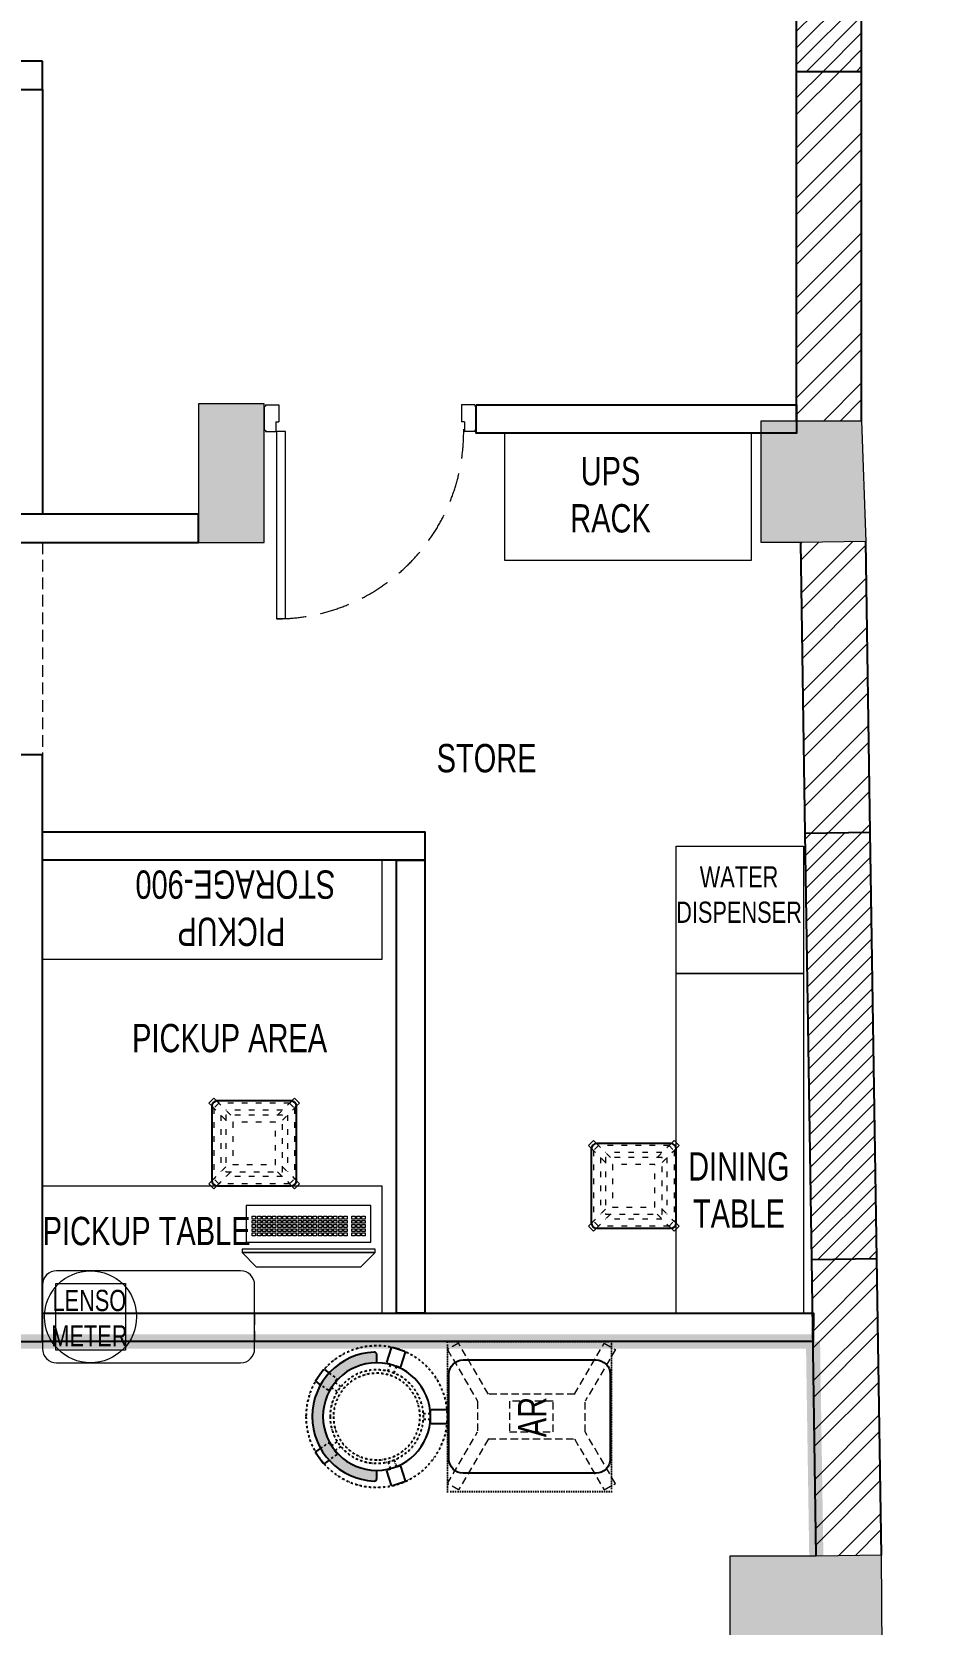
# Model space of a CAD drawing. Header units: feet. Extents: x 9424647 to 9430731, y -5939906 to -5917331.
# Drawn here: x 9427485 to 9430671, y -5927681 to -5922056 of the extents above; entities that cross this region are included whole.
import ezdxf

# ---------------------------------------------------------------- set-up
doc = ezdxf.new("R2010")
doc.units = ezdxf.units.FT
doc.header["$LTSCALE"] = 33
doc.header["$MEASUREMENT"] = 0
for name, pattern in [('a_p6_plan_L18$0$HIDDEN', [0.375, 0.25, -0.125]), ('ACAD_ISO03W100', [30, 12, -18]), ('DASHDOT2', [0.5, 0.25, -0.125, 0, -0.125]), ('DOT', [0.25, 0, -0.25]), ('HIDDEN2', [4.7624999999999975, 3.174999999999998, -1.587499999999999])]:
    doc.linetypes.add(name, pattern=pattern)
for name, color, linetype, lineweight in [('A-COL', 243, 'Continuous', 9), ('column hatch', 5, 'Continuous', 0), ('Door', 2, 'Continuous', 13), ('HATCH', 9, 'Continuous', 9), ('LENS-DIM', 252, 'Continuous', 5), ('LENS-DOOR', 34, 'Continuous', 20), ('LENS-PARTITION', 21, 'Continuous', 25), ('LENS-TEXT', 31, 'Continuous', 5), ('LENS_CURTAIN', 5, 'a_p6_plan_L18$0$HIDDEN', 9), ('LK-EQPMT', 3, 'Continuous', 18), ('LK-FF&E FLOOR', 1, 'Continuous', 9), ('LK-FF&E WALL', 1, 'Continuous', 9), ('LK-FLUTTED FINISH', 20, 'Continuous', 30), ('LK-IT', 3, 'Continuous', 18), ('LK-MIRROR', 133, 'Continuous', 13), ('LN-ELEVATION-1', 81, 'Continuous', 25), ('LN-ELEVATION-2', 103, 'Continuous', 20), ('LN-ELEVATION-3', 125, 'Continuous', 18), ('LN-ELEVATION-4', 145, 'Continuous', 13), ('LN-ELEVATION-5', 167, 'Continuous', 5), ('LN-HATCH', 251, 'Continuous', 0)]:
    doc.layers.add(name, color=color, linetype=linetype, lineweight=lineweight)
doc.layers.add('A-WALL', color=1, linetype='Continuous')
doc.styles.add('LK TXT', font='GILC____.TTF', dxfattribs={"height": 100})

# ---------------------------------------------------------------- blocks, each defined once
blk = doc.blocks.new('A$Cb5bc41ad')
at = {"layer": 'column hatch'}
h = blk.add_hatch(color=8, dxfattribs=at)
h.dxf.hatch_style = 1
h.paths.add_polyline_path([(5841.905182998627, -3581.728558343836), (5611.95581769757, -3586.554467337207), (5288.955817697569, -3586.554467337207), (5288.955817697569, -4163.554467337205), (5630.95581769757, -4163.554467337205), (5841.90518300049, -4163.554467336274)])
h.paths.add_polyline_path([(3727.95581769757, -3933.554467337206), (3727.95581769757, -3843.554467337206), (3172.95581769757, -3843.554467337206), (3172.95581769757, -4163.554467337205), (3727.95581769757, -4163.554467337205), (3727.95581769757, -3983.554467337206)])
h.paths.add_polyline_path([(5752.852703943848, 1468.488045923412), (5522.961736705155, 1461.406860883348), (5131.961736705154, 1461.406860883348), (5131.961736705154, 1130.406860883347), (5512.961736705154, 1130.406860883347), (5742.911102006212, 1135.232769876718)])
h.paths.add_polyline_path([(322.9774937555194, 1300.583529083989), (192.9774937555194, 1300.583529083989), (-36.97867513448, 1296.093496860005), (-41.8264846932143, 1011.089768513106), (187.9774937555194, 1020.583529083989), (322.9774937555194, 1020.583529083989)])
h.paths.add_polyline_path([(5658.833737432956, 4763.529165443964), (5428.860751781613, 4760.004130720161), (5123.860751781613, 4760.004130720161), (5123.860751781613, 4419.004130720161), (5431.860751781613, 4419.004130720161), (5661.751719020307, 4426.085315760224)])
h.paths.add_polyline_path([(5588.977493755519, 8770.583529083991), (5358.97749375552, 8770.583529083991), (5233.97749375552, 8770.583529083991), (5233.97749375552, 8340.583529083991), (5373.97749375552, 8340.583529083991), (5603.950479406863, 8344.108563807793)])
h.paths.add_polyline_path([(187.9774937555194, 8514.58352908399), (47.97749375551939, 8514.58352908399), (-182.0225062444806, 8514.58352908399), (-171.97867513448, 8210.093496860007), (57.97749375551939, 8214.58352908399), (187.9774937555194, 8214.58352908399)])
h.paths.add_polyline_path([(5583.977493755519, 12968.58352908399), (5353.977493755519, 12968.58352908399), (5223.977493755519, 12968.58352908399), (5223.977493755519, 12828.58352908399), (5223.977493753657, 12538.58352908399), (5233.97749375552, 12538.58352908399), (5358.97749375552, 12538.58352908399), (5588.977493755519, 12538.58352908399)])
h.paths.add_polyline_path([(3337.97749375552, 14868.58352908585), (3037.97749375552, 14868.58352908399), (3037.97749375552, 14356.58352908399), (3217.977493755519, 14356.58352908399), (3337.97749375552, 14356.58352908399), (3337.97749375552, 14526.58352908399)])
h.paths.add_polyline_path([(172.9774937555194, 14868.58352908399), (-182.0225062444806, 14868.58352908399), (-182.0225062444806, 14444.58352908399), (47.97749375551939, 14444.58352908399), (172.9774937555194, 14444.58352908399), (172.9774937555194, 14638.58352908399)])
h = blk.add_hatch(color=8, dxfattribs=at)
h.dxf.hatch_style = 1
h.paths.add_polyline_path([(3476.97749375552, 8829.58352908399), (3244.97749375552, 8829.58352908399), (3244.97749375552, 8340.583529083991), (3476.97749375552, 8340.583529083991)])
at = {"layer": 'LN-HATCH'}
h = blk.add_hatch(dxfattribs=at)
h.set_pattern_fill('ANSI31', color=256, scale=333, angle=180)
h.set_pattern_definition([(225, (-9983931.354133436, 5281720.308577594), (29.43331976689004, -29.43331976689005), [])])
h.paths.add_polyline_path([(5775.559425452724, -420.4246753780171), (5545.610060151666, -425.2505843704566), (5577.188290735707, -1929.919257319532), (5807.137656036765, -1925.093348327093)])
h.paths.add_polyline_path([(5500.825336515903, 2180.066014993936), (5730.716303754598, 2187.147200034), (5684.25757234171, 3695.431850315073), (5454.366605103015, 3688.350665275938)])
h.paths.add_polyline_path([(5619.690525762737, 7317.229188740253), (5389.71754010953, 7313.704154015517), (5412.798854431137, 5807.881039261818), (5642.771840084344, 5811.406073985621)])
h.paths.add_polyline_path([(5588.977493755519, 11511.58352908399), (5358.97749375552, 11511.58352908399), (5358.97749375552, 10004.58352908399), (5588.977493755519, 10004.58352908399)])
h.paths.add_polyline_path([(5583.977493755519, 14083.18433048576), (5353.977493755519, 14080.56405304745), (5353.977493755519, 13374.60986421071), (5583.977493755519, 13377.23014164902)])
h = blk.add_hatch(dxfattribs=at)
h.set_pattern_fill('ANSI32', color=256, scale=333, angle=180)
h.set_pattern_definition([(225, (-9983931.354133436, 5281720.308577594), (88.29995930067012, -88.29995930067015), []), (225, (-9983990.220772872, 5281720.308577594), (88.29995930067012, -88.29995930067015), [])])
h.paths.add_polyline_path([(5583.977493755519, 13377.23014164902), (5353.977493755519, 13374.60986421071), (5353.977493755519, 12968.58352908399), (5583.977493755519, 12968.58352908399)], flags=17)
h.paths.add_polyline_path([(5588.977493755519, 12538.58352908399), (5358.97749375552, 12538.58352908399), (5358.97749375552, 11511.58352908399), (5588.977493755519, 11511.58352908399)])
h.paths.add_polyline_path([(5588.977493755519, 10004.58352908399), (5358.97749375552, 10004.58352908399), (5358.97749375552, 8770.583529083991), (5588.977493755519, 8770.583529083991)])
h.paths.add_polyline_path([(5603.950479406863, 8344.108563807793), (5373.97749375552, 8340.583529083991), (5389.717540107668, 7313.704154015519), (5619.690525760874, 7317.229188740253)])
h.paths.add_polyline_path([(5642.771840084344, 5811.406073985621), (5412.798854431137, 5807.881039261818), (5428.860751781613, 4760.004130720161), (5658.833737432956, 4763.529165443964)])
h.paths.add_polyline_path([(5661.751719020307, 4426.085315760224), (5431.860751781613, 4419.004130720161), (5454.366605103015, 3688.350665275939), (5684.25757234171, 3695.431850315072)])
h.paths.add_polyline_path([(5730.716303754598, 2187.147200034), (5500.825336515903, 2180.066014993936), (5522.961736705155, 1461.406860883348), (5752.852703943848, 1468.488045923412)])
h.paths.add_polyline_path([(5742.911102006212, 1135.232769876718), (5512.961736705154, 1130.406860883347), (5545.610060151666, -425.2505843704566), (5775.559425452724, -420.4246753780171)])
h.paths.add_polyline_path([(5807.137656036765, -1925.093348327093), (5577.188290735707, -1929.919257319532), (5611.95581769757, -3586.554467337207), (5841.905182998627, -3581.728558343836)])
at = {"layer": 'A-COL'}
blk.add_lwpolyline([(3244.97749375552, 8340.583529083991), (3476.97749375552, 8340.583529083991), (3476.97749375552, 8829.58352908399), (3244.97749375552, 8829.58352908399), (3244.97749375552, 8340.583529083991)], dxfattribs=at)
for points in [[(5233.97749375552, 8340.583529083991), (5233.97749375552, 8770.583529083991), (5358.97749375552, 8770.583529083991), (5588.977493755519, 8770.583529083991), (5603.950479406863, 8344.108563807793), (5373.97749375552, 8340.583529083991)], [(5123.860751781613, 4419.004130720161), (5431.860751781613, 4419.004130720161), (5661.751719020307, 4426.085315760224), (5658.833737432956, 4763.529165443964), (5428.860751781613, 4760.004130720161), (5123.860751781613, 4760.004130720161)]]:
    blk.add_lwpolyline(points, close=True, dxfattribs=at)
at = {"layer": 'A-WALL'}
for p, q in [((5358.97749375552, 10004.58352908399), (5358.97749375552, 11511.58352908399)), ((5588.977493755519, 10004.58352908399), (5588.977493755519, 11511.58352908399)), ((5358.97749375552, 8770.583529083991), (5358.97749375552, 10004.58352908399)), ((5358.97749375552, 10004.58352908399), (5588.977493755519, 10004.58352908399)), ((5588.977493755519, 8770.583529083991), (5588.977493755519, 10004.58352908399)), ((5389.717540107668, 7313.70415401645), (5373.97749375552, 8340.583529083991)), ((5619.690525760874, 7317.229188740253), (5603.950479406863, 8344.108563807793)), ((5389.71754010953, 7313.704154015519), (5619.690525762737, 7317.229188740253)), ((5412.798854431137, 5807.881039261818), (5389.71754010953, 7313.704154015519)), ((5642.771840084344, 5811.406073985621), (5619.690525762737, 7317.229188740253)), ((5412.798854431137, 5807.881039261818), (5642.771840084344, 5811.406073985621)), ((5428.860751781613, 4760.004130720161), (5412.798854431137, 5807.881039260887)), ((5658.833737432956, 4763.529165443964), (5642.771840084344, 5811.406073985621))]:
    blk.add_line(p, q, dxfattribs=at)
blk = doc.blocks.new('A$C2c4d5caa')
at = {"layer": 'LENS-DIM', "color": 2}
blk.add_blockref('A$Cb5bc41ad', (-965.681287162006, -8517.58352908399), dxfattribs=at)
blk = doc.blocks.new('AR')
at = {"layer": 'LN-ELEVATION-2', "linetype": 'DOT', "lineweight": 25}
blk.add_lwpolyline([(0, 13.41378593863919), (530, 13.41378593863919), (530, 593.4137859386392), (0, 593.4137859386392)], close=True, dxfattribs=at)
at = {"layer": 'LN-ELEVATION-2', "lineweight": 25}
blk.add_lwpolyline([(465, 68.22063546301797), (465, 538.2206354630179, 0.4142135623730951), (415, 588.2206354630177), (115, 588.2206354630177, 0.4142135623730951), (65, 538.2206354630179), (65, 68.22063546301797, 0.4142135623730951), (115, 18.22063546301797), (415, 18.22063546301797, 0.4142135623730951)], format="xyb", close=True, dxfattribs=at)
at = {"layer": 'LN-ELEVATION-4', "linetype": 'HIDDEN2', "ltscale": 0.25}
for points in [[(185.8456009030342, 448.8780772723258), (5.888936847448348, 554.0078910568263), (28.48512306064368, 593.350836840691), (211.0874861851335, 486.6754184374586)], [(344.154399111867, 448.8780772762837), (524.1110631600021, 554.0078910947777), (501.5148769393563, 593.3508368753828), (318.9125138223171, 486.6754184374586)], [(211.0874861851335, 486.6754184376913), (318.9125138223171, 486.6754184376913)], [(185.8456009030342, 144.472759603057), (185.8456009030342, 448.8780772723258)], [(344.154399111867, 448.8780772762837), (344.154399111867, 144.4727595990989)], [(185.8456009030342, 144.472759603057), (5.888936847448348, 39.34294581855647), (28.48512306064368, 3.46917659e-08), (211.0874861851335, 106.6754184379242)], [(344.154399111867, 144.4727595990989), (524.1110631600021, 39.34294578060508), (501.5148769393563, 0), (318.9125138223171, 106.6754184379242)], [(318.9125138223171, 106.6754184376914), (211.0874861851335, 106.6754184376914)]]:
    blk.add_lwpolyline(points, dxfattribs=at)
blk.add_lwpolyline([(210.8456009030342, 373.9866790841333), (319.154399111867, 373.9866790841333), (319.154399111867, 219.3641577917151), (210.8456009030342, 219.3641577917151)], close=True, dxfattribs=at)
blk = doc.blocks.new('DR STOOL')
at = {"layer": 'HATCH'}
h = blk.add_hatch(dxfattribs=at)
h.set_pattern_fill('ANSI36', color=250, angle=-90.00000000000001)
h.set_pattern_definition([(315, (-227.8099174643867, 917.3997257252777), (6.173926083235043, -1.683798022700468), [7.9375, -1.587499999999999, 0, -1.587499999999999])])
edge = h.paths.add_edge_path()
edge.add_line((-190.0000000041909, 4.511094e-10), (-218.6899174675346, 4.511094e-10))
edge.add_arc((-218.6899174670689, 9.120000000388245), 9.119999999940092, 177.6119845363388, 269.9999999996136, ccw=False)
edge.add_arc((-1.8626451e-09, 3.565219e-10), 228.000000002257, 2.3880154632688004, 177.6119845367313, ccw=False)
edge.add_arc((218.6899174633436, 9.120000000497384), 9.120000000051716, -90.00000000034493, 2.3880154629299, ccw=False)
edge.add_line((218.6899174633436, 4.511094e-10), (190, 4.511094e-10))
edge.add_arc((-1.8626451e-09, 4.511094e-10), 190.000000001979, -1.27e-14, 180)
at = {"layer": 'LN-ELEVATION-1', "color": 1, "ltscale": 100}
for p, q in [((-165.2704676063731, 189.0243927398114), (-165.9069543029182, 185.0820035930228)), ((-165.9069543029182, 185.0820035930228), (-153.8003208162263, 168.3135803133482)), ((-128.6221585394814, 215.4841044476634), (-165.2704676063731, 189.0243927398114)), ((-124.7228340068832, 214.8545704018979), (-128.6221585394814, 215.4841044476634)), ((-112.6981821293011, 198.1996966340157), (-124.7228340068832, 214.8545704018979)), ((124.7553772013634, 214.9803744515593), (112.5488144652918, 198.2845540212292)), ((128.7014972954057, 215.5933048763618), (124.7553772013634, 214.9803744515593)), ((128.7014972954057, 215.5933048763618), (124.7553772013634, 214.9803744515593)), ((165.1911288509145, 188.915192311113), (128.7014972954057, 215.5933048763618)), ((165.1911288509145, 188.915192311113), (128.7014972954057, 215.5933048763618)), ((153.6734594982117, 168.4294150282658), (165.7973639420234, 185.0121775862135)), ((165.7973639420234, 185.0121775862135), (165.1911288509145, 188.915192311113)), ((165.7973639420234, 185.0121775862135), (165.1911288509145, 188.915192311113)), ((-242.9550312487409, -52.24013893969095), (-244.7482102331705, -55.75945052818861)), ((-244.7482102331705, -55.75945052818861), (-230.7800458371639, -98.74904560100549)), ((-191.2928382232785, -35.45407700946089), (-242.9550312487409, -52.24013893969095)), ((-187.9259491492994, -37.1695928365807), (-191.2928382232785, -35.45407700946089)), ((-184.1424400564283, -48.81403796559607), (-187.9259491492994, -37.1695928365807)), ((188.0651108901948, -36.96233201187715), (184.0504167033359, -49.19388854173303)), ((191.3981811110861, -35.27656588272658), (188.0651108901948, -36.96233201187715)), ((243.0100176925771, -52.21682526778022), (191.3981811110861, -35.27656588272658)), ((230.715890809428, -98.7280946081737), (244.8123673382215, -55.78040257930116)), ((244.8123673382215, -55.78040257930116), (243.0100176925771, -52.21682526778022)), ((-230.7800458371639, -98.74904560100549), (-227.2218665438704, -100.5620286722478)), ((-227.2218665438704, -100.5620286722478), (-175.5596735184081, -83.7759667420105)), ((-173.8639617776498, -80.4479453730819), (-177.8421125086024, -68.2044548037811)), ((-175.5596735184081, -83.7759667420105), (-173.8639617776498, -80.4479453730819)), ((177.6922140880488, -68.56540505095472), (173.8739495249465, -80.1985000452405)), ((173.8739495249465, -80.1985000452405), (175.5794035866856, -83.5704969359358)), ((175.5794035866856, -83.5704969359358), (227.1912401677109, -100.5107563209894)), ((227.1912401677109, -100.5107563209894), (230.715890809428, -98.7280946081737)), ((-22.72193054761737, -190.2142363802995), (-25.39390889601782, -192.886214728569)), ((-25.39390889601782, -192.886214728569), (-25.39390889601782, -247.2070584567482)), ((-10.47823652112856, -190.2142363802995), (-22.72193054761737, -190.2142363802995)), ((22.78362171910703, -190.2142363802995), (9.910054048988968, -190.2142363802995)), ((25.42475448176265, -192.8553691428751), (22.78362171910703, -190.2142363802995)), ((25.42475448176265, -247.1762128710543), (25.42475448176265, -192.8553691428751)), ((-25.39390889601782, -247.2070584567482), (-22.60096735274419, -250)), ((-22.60096735274419, -250), (22.60096735274419, -250)), ((22.60096735274419, -250), (25.42475448176265, -247.1762128710543))]:
    blk.add_line(p, q, dxfattribs=at)
at = {"layer": 'LN-ELEVATION-1', "linetype": 'DASHDOT2'}
for p, q in [((-92.92521573789418, 170.8129362839827), (-112.6981821293011, 198.1996966340157)), ((-93.52748446213081, 167.0824927485227), (-92.92521573789418, 170.8129362839827)), ((112.5488144652918, 198.2845540212292), (92.69529851106927, 171.1294289919315)), ((92.69529851106927, 171.1294289919315), (93.26858203159645, 167.4385604566923)), ((-153.8003208162263, 168.3135803133482), (-134.1093360339291, 141.0403694751003)), ((-134.1093360339291, 141.0403694751003), (-130.4219571123831, 140.4450534014686)), ((-130.4219571123831, 140.4450534014686), (-119.9844727469608, 147.9808124662595)), ((-119.9844727469608, 147.9808124662595), (-105.3687285655178, 126.9741353208374)), ((-103.4542870586738, 159.9154408004979), (-93.52748446213081, 167.0824927485227)), ((-88.15393704269081, 139.4771787207864), (-103.4542870586738, 159.9154408004979)), ((103.6608748426661, 159.8406005539291), (88.19885099539533, 139.4487815762331)), ((93.26858203159645, 167.4385604566923), (103.6608748426661, 159.8406005539291)), ((105.4096150295809, 126.94019481352), (120.1194891873747, 147.8074627162714)), ((120.1194891873747, 147.8074627162714), (130.0033113472163, 140.5812532722048)), ((130.0033113472163, 140.5812532722048), (133.7372852512635, 141.1612321265929)), ((133.7372852512635, 141.1612321265929), (153.6734594982117, 168.4294150282658)), ((-159.954806596972, -40.49024384317454), (-184.1424400564283, -48.81403796559607)), ((184.0504167033359, -49.19388854173303), (159.8786162491887, -40.79004861696012)), ((-177.8421125086024, -68.2044548037811), (-153.4148110738024, -60.73628028803068)), ((153.3006618716754, -61.02382378749462), (177.6922140880488, -68.56540505095472)), ((-10.92024635523557, -164.6382343793375), (-10.47823652112856, -190.2142363802995)), ((9.910054048988968, -190.2142363802995), (10.35584833659231, -164.674698740353))]:
    blk.add_line(p, q, dxfattribs=at)
at = {"layer": 'LN-ELEVATION-1', "color": 1, "ltscale": 100}
blk.add_lwpolyline([(-190.0000000023283, 0), (-218.6899174656719, 0, -0.4264743413925903), (-227.8019973598421, 9.5, -0.959166304662544), (227.8019973593764, 9.5, -0.4264743413925903), (218.6899174647406, 0), (190.0000000013969, 0)], format="xyb", dxfattribs=at)
at = {"layer": 'LN-ELEVATION-1', "linetype": 'DASHDOT2'}
for radius in [250, 165, 153]:
    blk.add_circle((0, 0), radius, dxfattribs=at)
at = {"layer": 'LN-ELEVATION-1', "color": 1, "ltscale": 100}
blk.add_circle((0, 0), 190, dxfattribs=at)
blk = doc.blocks.new('CLENS 600 TYPE 6')
at = {"layer": 'LN-ELEVATION-1', "ltscale": 0.5}
blk.add_lwpolyline([(130, -225), (-130, -225, -0.4142135623730951), (-150, -205), (-150, 55, -0.4142135623730951), (-130, 75), (130, 75, -0.4142135623730951), (150, 55), (150, -205, -0.4142135623730951)], format="xyb", close=True, dxfattribs=at)
at = {"layer": 'LN-ELEVATION-3', "linetype": 'ACAD_ISO03W100', "ltscale": 0.05}
for p, q in [((-82.3223304701969, 25), (-124.6966991401277, 67.374368671095)), ((124.696699141059, 67.3743686703965), (-124.6966991401277, 67.374368671095)), ((82.3223304701969, 25), (124.6966991401277, 67.374368671095)), ((-100, 7.322330470196902), (-142.3743686703965, 49.69669914152472)), ((-142.3743686708621, -199.6966991410591), (-142.3743686708621, 49.69669914105907)), ((-117.3743686703965, -174.6966991408262), (-117.3743686703965, 24.69669914152473)), ((99.69669914059341, 42.3743686703965), (-99.69669913966207, 42.374368671095)), ((100, 7.322330470196902), (142.3743686703965, 49.69669914152472)), ((117.3743686703965, -174.6966991408262), (117.3743686703965, 24.69669914152473)), ((142.3743686708621, -199.6966991410591), (142.3743686708621, 49.69669914105907)), ((-100, -157.3223304701969), (-142.3743686703965, -199.6966991415247)), ((100, -157.3223304701969), (142.3743686703965, -199.6966991415247)), ((-82.3223304701969, -175), (-124.6966991401277, -217.374368671095)), ((124.696699141059, -217.3743686703965), (-124.6966991401277, -217.374368671095)), ((99.69669914059341, -192.3743686703965), (-99.69669913966207, -192.374368671095)), ((82.3223304701969, -175), (124.6966991401277, -217.374368671095))]:
    blk.add_line(p, q, dxfattribs=at)
for points in [[(-132.2008663183078, 74.87853584764525), (-124.696699141059, 67.3743686703965), (-142.3743686708621, 49.69669914105907), (-149.8785358476452, 57.20086631807498)], [(132.2008663183078, 74.87853584764525), (124.696699141059, 67.3743686703965), (142.3743686708621, 49.69669914105907), (149.8785358476452, 57.20086631807498)], [(-132.2008663183078, -224.8785358476453), (-124.696699141059, -217.3743686703965), (-142.3743686708621, -199.6966991410591), (-149.8785358476452, -207.200866318075)], [(132.2008663183078, -224.8785358476453), (124.696699141059, -217.3743686703965), (142.3743686708621, -199.6966991410591), (149.8785358476452, -207.200866318075)]]:
    blk.add_lwpolyline(points, dxfattribs=at)
for points in [[(100, -175), (-100, -175), (-100, 25), (100, 25)], [(75, -150), (-75, -150), (-75, 0), (75, 0)]]:
    blk.add_lwpolyline(points, close=True, dxfattribs=at)
at = {"layer": 'LN-ELEVATION-5', "ltscale": 0.5}
for points in [[(-149.8785358476452, 57.20086631807498), (-160.0520382001995, 67.37436867062934), (-142.3743686708621, 85.05203819996677), (-132.2008663183078, 74.87853584787806)], [(149.8785358476452, 57.20086631807498), (160.0520382001995, 67.37436867062934), (142.3743686708621, 85.05203819996677), (132.2008663183078, 74.87853584787806)], [(-149.8785358476452, -207.200866318075), (-160.0520382001995, -217.3743686706294), (-142.3743686708621, -235.0520381999668), (-132.2008663183078, -224.8785358478781)], [(149.8785358476452, -207.200866318075), (160.0520382001995, -217.3743686706294), (142.3743686708621, -235.0520381999668), (132.2008663183078, -224.8785358478781)]]:
    blk.add_lwpolyline(points, dxfattribs=at)
blk = doc.blocks.new('*U24')
at = {"layer": 'LK-EQPMT', "ltscale": 12}
blk.add_lwpolyline([(5.986879315214991, 4.914598100478997), (-5.986879315214991, 4.914598100478997), (-5.986879315214991, -4.914598100478997), (5.986879315214991, -4.914598100478997)], close=True, dxfattribs=at)
blk = doc.blocks.new('*U25')
at = {"color": 0, "linetype": 'ByBlock', "lineweight": -2}
for p in [(0, 0), (17.96063794564497, 0), (35.92127589128995, 0), (53.88191383693492, 0), (71.8425517825799, 0), (89.80318972822487, 0), (107.7638276738698, 0), (125.7244656195148, 0), (143.6851035651598, 0), (161.6457415108048, 0), (179.6063794564497, 0), (197.5670174020947, 0), (215.5276553477397, 0), (233.4882932933847, 0), (251.4489312390296, 0), (269.4095691846746, 0), (287.3702071303196, 0), (305.3308450759646, 0), (323.2914830216096, 0), (-9e-16, -14.74379430143699), (-1.8e-15, -29.48758860287398), (-2.7e-15, -44.23138290431096), (-3.6e-15, -58.97517720574795), (17.96063794564497, -14.74379430143699), (17.96063794564497, -29.48758860287398), (17.96063794564497, -44.23138290431096), (17.96063794564497, -58.97517720574795), (35.92127589128995, -14.74379430143699), (35.92127589128995, -29.48758860287398), (35.92127589128995, -44.23138290431096), (35.92127589128994, -58.97517720574795), (53.88191383693492, -14.74379430143699), (53.88191383693492, -29.48758860287398), (53.88191383693492, -44.23138290431096), (53.88191383693492, -58.97517720574795), (71.8425517825799, -14.74379430143699), (71.8425517825799, -29.48758860287398), (71.8425517825799, -44.23138290431096), (71.8425517825799, -58.97517720574795), (89.80318972822487, -14.74379430143699), (89.80318972822487, -29.48758860287398), (89.80318972822487, -44.23138290431096), (89.80318972822487, -58.97517720574795), (107.7638276738698, -14.74379430143699), (107.7638276738698, -29.48758860287398), (107.7638276738698, -44.23138290431096), (107.7638276738698, -58.97517720574795), (125.7244656195148, -14.74379430143699), (125.7244656195148, -29.48758860287398), (125.7244656195148, -44.23138290431096), (125.7244656195148, -58.97517720574795), (143.6851035651598, -14.74379430143699), (143.6851035651598, -29.48758860287398), (143.6851035651598, -44.23138290431096), (143.6851035651598, -58.97517720574795), (161.6457415108048, -14.74379430143699), (161.6457415108048, -29.48758860287398), (161.6457415108048, -44.23138290431096), (161.6457415108048, -58.97517720574795), (179.6063794564497, -14.74379430143699), (179.6063794564497, -29.48758860287398), (179.6063794564497, -44.23138290431096), (179.6063794564497, -58.97517720574795), (197.5670174020947, -14.74379430143699), (197.5670174020947, -29.48758860287398), (197.5670174020947, -44.23138290431096), (197.5670174020947, -58.97517720574795), (215.5276553477397, -14.74379430143699), (215.5276553477397, -29.48758860287398), (215.5276553477397, -44.23138290431096), (215.5276553477397, -58.97517720574795), (233.4882932933847, -14.74379430143699), (233.4882932933847, -29.48758860287398), (233.4882932933847, -44.23138290431096), (233.4882932933847, -58.97517720574795), (251.4489312390296, -14.74379430143699), (251.4489312390296, -29.48758860287398), (251.4489312390296, -44.23138290431096), (251.4489312390296, -58.97517720574795), (269.4095691846746, -14.74379430143699), (269.4095691846746, -29.48758860287398), (269.4095691846746, -44.23138290431096), (269.4095691846746, -58.97517720574795), (287.3702071303196, -14.74379430143699), (287.3702071303196, -29.48758860287398), (287.3702071303196, -44.23138290431096), (287.3702071303196, -58.97517720574795), (305.3308450759646, -14.74379430143699), (305.3308450759646, -29.48758860287398), (305.3308450759646, -44.23138290431096), (305.3308450759646, -58.97517720574795), (323.2914830216096, -14.74379430143699), (323.2914830216096, -29.48758860287398), (323.2914830216096, -44.23138290431096), (323.2914830216096, -58.97517720574795)]:
    blk.add_blockref('*U24', p, dxfattribs=at)
blk = doc.blocks.new('*U22')
at = {"layer": 'LK-EQPMT', "ltscale": 12}
blk.add_lwpolyline([(5.986879315214991, 4.914598100478997), (-5.986879315214991, 4.914598100478997), (-5.986879315214991, -4.914598100478997), (5.986879315214991, -4.914598100478997)], close=True, dxfattribs=at)
blk = doc.blocks.new('*U23')
at = {"color": 0, "linetype": 'ByBlock', "lineweight": -2}
for p in [(0, 0), (17.96063794564497, 0), (35.92127589128995, 0), (-9e-16, -14.74379430143699), (-1.8e-15, -29.48758860287398), (-2.7e-15, -44.23138290431096), (-3.6e-15, -58.97517720574795), (17.96063794564497, -14.74379430143699), (17.96063794564497, -29.48758860287398), (17.96063794564497, -44.23138290431096), (17.96063794564497, -58.97517720574795), (35.92127589128995, -14.74379430143699), (35.92127589128995, -29.48758860287398), (35.92127589128995, -44.23138290431096), (35.92127589128994, -58.97517720574795)]:
    blk.add_blockref('*U22', p, dxfattribs=at)
blk = doc.blocks.new('*U17')
at = {"ltscale": 12}
blk.add_lwpolyline([(8.040144996717572, 2.91038e-11), (8.040144996717572, 129.0940371821052), (448.0401449967176, 129.0940371821052), (448.0401449967176, 2.91038e-11)], close=True, dxfattribs=at)
for name, p in [('*U25', (35.16895717114949, 101.6202952143818)), ('*U23', (386.6121428576974, 101.6202952143818))]:
    blk.add_blockref(name, p)
blk = doc.blocks.new('Pickup table PC')
at = {"layer": 'LN-ELEVATION-2', "ltscale": 0.5}
for points in [[(470, 50), (0, 50), (0, 62), (470, 62)], [(420, 0), (50, 0), (0, 50), (470, 50)]]:
    blk.add_lwpolyline(points, close=True, dxfattribs=at)
blk = doc.blocks.new('*U39')
at = {"layer": 'LENS-DOOR'}
for p, q in [((548121.7424194189, 1779235.250802667), (548121.7424194121, 1778573.792470707)), ((548121.7424194189, 1779235.250802667), (548152.9924194244, 1779235.250802653)), ((548152.9924193986, 1778573.792470693), (548152.9924194244, 1779235.250802653)), ((547447.2632527449, 1778568.584137414), (547452.4715860604, 1778568.584137391)), ((547447.2632527215, 1778484.134138707), (547447.2632527449, 1778568.584137414)), ((547452.4715860653, 1778573.792470743), (547488.9299194093, 1778573.792470734)), ((547452.4715860604, 1778568.584137391), (547452.4715860653, 1778573.792470743)), ((547488.9299193954, 1778539.938304132), (547488.9299194093, 1778573.792470734)), ((547488.9299193954, 1778539.938304132), (547499.3465860662, 1778539.938304113)), ((547499.3465860639, 1778478.925805386), (547499.3465860662, 1778539.938304113)), ((548121.7424194121, 1778573.792470707), (548152.9924193986, 1778573.792470693)), ((548145.179919409, 1778478.925805326), (548145.179919395, 1778539.938304067)), ((548155.5965860611, 1778539.938304095), (548145.179919395, 1778539.938304067)), ((548192.054919424, 1778573.792470725), (548155.5965860707, 1778573.792470693)), ((548155.5965860611, 1778539.938304095), (548155.5965860707, 1778573.792470693)), ((548192.0549194146, 1778568.584137372), (548192.054919424, 1778573.792470725)), ((548197.2632527373, 1778568.584137372), (548192.0549194146, 1778568.584137372)), ((548197.2632527256, 1778484.134138697), (548197.2632527373, 1778568.584137372)), ((547447.2632527215, 1778484.134138707), (547452.4715860627, 1778484.134138707)), ((547452.4715860627, 1778478.925805396), (547452.4715860627, 1778484.134138707)), ((548192.0549194006, 1778478.925805345), (548192.0549194006, 1778484.134138698)), ((548197.2632527256, 1778484.134138697), (548192.0549194006, 1778484.134138698)), ((547452.4715860627, 1778478.925805396), (547499.3465860639, 1778478.925805386)), ((548192.0549194006, 1778478.925805345), (548145.179919409, 1778478.925805326))]:
    blk.add_line(p, q, dxfattribs=at)
at = {"layer": 'LENS-DOOR', "color": 7, "linetype": 'HIDDEN2'}
blk.add_ellipse((548152.9924193986, 1778573.792470693), major_axis=(-661.4583333306382, 0.003443102111827), ratio=0.9999999979146821, start_param=-1.570791121506941, end_param=0.0512086788949202, dxfattribs=at)

msp = doc.modelspace()

# ---------------------------------------------------------------- linework, layer by layer
at = {"layer": 'LENS-PARTITION'}
for points in [[(9427522.719284646, -5922159.375834013), (9424876.787688803, -5922159.375834013), (9424876.787688803, -5922259.375834013), (9427522.719284646, -5922259.375834013)], [(9427422.719284646, -5922259.375834013), (9427522.719284646, -5922259.375834013), (9427522.719284646, -5923759.375834013), (9427422.719284646, -5923759.375834013)], [(9429055.787688803, -5923372.942501374), (9430187.787688803, -5923372.942501374), (9430187.787688803, -5923472.942501375), (9429055.787688803, -5923472.942501375)], [(9427422.719284646, -5923859.375834013), (9428073.787688803, -5923859.375834013), (9428073.787688803, -5923759.375834013), (9427422.719284646, -5923759.375834013)], [(9427522.71928464, -5924609.375834013), (9427422.719284644, -5924609.375834013), (9427422.719284646, -5926682.37583401), (9427522.719284644, -5926682.37583401)], [(9427522.71928464, -5924882.37591587), (9428874.01227209, -5924882.37591587), (9428874.01227209, -5924982.375915865), (9427522.71928464, -5924982.375915865)], [(9428774.01227209, -5924982.375915865), (9428874.01227209, -5924982.375915865), (9428874.01227209, -5926582.375834014), (9428774.01227209, -5926582.375834014)], [(9427522.719284644, -5926582.375834014), (9430248.011300845, -5926582.375834014), (9430246.05874082, -5926682.375834052), (9427522.719284644, -5926682.37583401)]]:
    msp.add_lwpolyline(points, close=True, dxfattribs=at)
at = {"layer": 'LENS_CURTAIN', "ltscale": 5}
for points in [[(9427522.719284644, -5924609.375834013), (9427422.719284646, -5924609.375834013), (9427422.719284646, -5923859.375834013), (9427522.719284644, -5923859.375834013)], [(9427522.719284644, -5926582.375834014), (9428272.719284642, -5926582.375834014), (9428272.719284642, -5926682.375834014), (9427522.719284644, -5926682.375834014)]]:
    msp.add_lwpolyline(points, close=True, dxfattribs=at)
at = {"layer": 'LK-EQPMT'}
msp.add_lwpolyline([(9427569.822929513, -5926712.375921036), (9427569.822929513, -5926477.375921036), (9427815.822929513, -5926477.375921036), (9427815.822929513, -5926712.375921036)], close=True, dxfattribs=at)
at = {"layer": 'LK-FF&E WALL'}
for points in [[(9430028.06977485, -5923922.942501375), (9429157.01227209, -5923922.942501375), (9429157.01227209, -5923472.942501375), (9430028.06977485, -5923472.942501375)], [(9430212.51227209, -5925382.375838148), (9429762.51227209, -5925382.375838148), (9429762.51227209, -5924932.375838149), (9430212.51227209, -5924932.375838149)], [(9428722.71928464, -5924982.375915865), (9428722.71928464, -5925332.375915866), (9427522.71928464, -5925332.375915866), (9427522.71928464, -5924982.375915865)], [(9429762.51227209, -5926582.375834014), (9429762.51227209, -5925382.375838148), (9430212.51227209, -5925382.375838148), (9430212.51227209, -5926582.375834014)], [(9428722.719280506, -5926582.375915866), (9427522.71928464, -5926582.375915866), (9427522.71928464, -5926132.375915865), (9428722.719280506, -5926132.375915865)]]:
    msp.add_lwpolyline(points, close=True, dxfattribs=at)
msp.add_lwpolyline([(9428272.719284642, -5926707.375916524), (9428272.719284642, -5926482.375925547, 0.4142135623730951), (9428222.719284642, -5926432.375925547), (9427572.719284642, -5926432.375925547, 0.4142135623730951), (9427522.719284644, -5926482.375925547), (9427522.719284644, -5926707.375916524, 0.4142135623730951), (9427572.719284642, -5926757.375916524), (9428222.719284642, -5926757.375916524, 0.4142135623730951)], format="xyb", close=True, dxfattribs=at)
msp.add_circle((9427692.822929513, -5926594.875921036), 162.4999954886734, dxfattribs=at)
at = {"layer": 'LK-FLUTTED FINISH', "linetype": 'ACAD_ISO03W100', "ltscale": 0.05, "const_width": 50}
msp.add_lwpolyline([(9426672.719284646, -5926682.37583401), (9430246.05874082, -5926682.375834052)], dxfattribs=at)
at = {"layer": 'LK-MIRROR', "linetype": 'ACAD_ISO03W100', "ltscale": 0.05, "const_width": 50}
msp.add_lwpolyline([(9430246.058740824, -5926682.375833982), (9430257.670946829, -5927439.955232378)], dxfattribs=at)

# ---------------------------------------------------------------- block references
at = {"layer": 'Door', "rotation": 180}
msp.add_blockref('*U39', (9976503.050941534, -4144894.016695978), dxfattribs=at)
at = {"layer": 'LENS-PARTITION'}
msp.add_blockref('A$C2c4d5caa', (9425794.49148221, -5923682.375834013), dxfattribs=at)
at = {"layer": 'LK-FF&E FLOOR', "xscale": -1, "rotation": 90}
for name, p in [('DR STOOL', (9428704.135564582, -5926947.375834033)), ('AR', (9429547.549350522, -5926682.375834034))]:
    msp.add_blockref(name, p, dxfattribs=at)
at = {"layer": 'LK-FF&E WALL', "xscale": -1, "rotation": 180}
for p in [(9428270.945147796, -5926057.375915866), (9429612.51227209, -5926207.375836082)]:
    msp.add_blockref('CLENS 600 TYPE 6', p, dxfattribs=at)
at = {"layer": 'LK-IT', "ltscale": 0.5, "xscale": -1, "rotation": 180}
msp.add_blockref('*U17', (9428235.13736225, -5926202.037233089), dxfattribs=at)
at = {"layer": 'LK-IT', "xscale": -1}
msp.add_blockref('Pickup table PC', (9428698.17750725, -5926418.252320852), dxfattribs=at)

# ---------------------------------------------------------------- texts
at = {"layer": 'LENS-TEXT', "color": 0, "linetype": 'Continuous', "ltscale": 3, "attachment_point": 5, "style": 'LK TXT'}
for s, width, gutter_width, insert, char_height in [('UPS RACK', 264.1621858484572, 0.7499999999999996, (9429530.492172072, -5923691.673200083), 100), ('STORE', 730.5073781448633, 0.9999999999999992, (9429092.529779946, -5924622.27891514), 100), ('WATER \\PDISPENSER', 264.1621858484572, 0.7499999999999996, (9429984.50558028, -5925103.801223878), 75), ('PICKUP AREA', 730.5073781448633, 0.9999999999999992, (9428184.189102786, -5925611.051229869), 100), ('DINING TABLE', 264.1621858484572, 0.7499999999999996, (9429984.076572822, -5926146.996998705), 100), ('PICKUP TABLE  ', 783.9636358173434, 0.9999999999999992, (9427890.94268883, -5926292.529202296), 100), ('LENSO\\PMETER', 353.0555573365615, 0.5, (9427688.522842404, -5926599.693422616), 75)]:
    msp.add_mtext_dynamic_manual_height_columns(s, width=width, gutter_width=gutter_width, heights=[0], dxfattribs=dict(at, insert=insert, char_height=char_height))
at = {"layer": 'LENS-TEXT', "color": 0, "linetype": 'Continuous', "ltscale": 3, "char_height": 100, "attachment_point": 5, "style": 'LK TXT'}
for s, width, gutter_width, insert, rotation in [(' PICKUP STORAGE-900', 887.4834451293565, 0.9999999999999992, (9428204.5497536, -5925150.830428443), 180.00000000000006), ('AR', 237.4408088319178, 12.5, (9429253.62000864, -5926949.03287094), 90.00000000000001)]:
    msp.add_mtext_dynamic_manual_height_columns(s, width=width, gutter_width=gutter_width, heights=[0], dxfattribs=dict(at, insert=insert, rotation=rotation))

doc.saveas('drawing.dxf')
